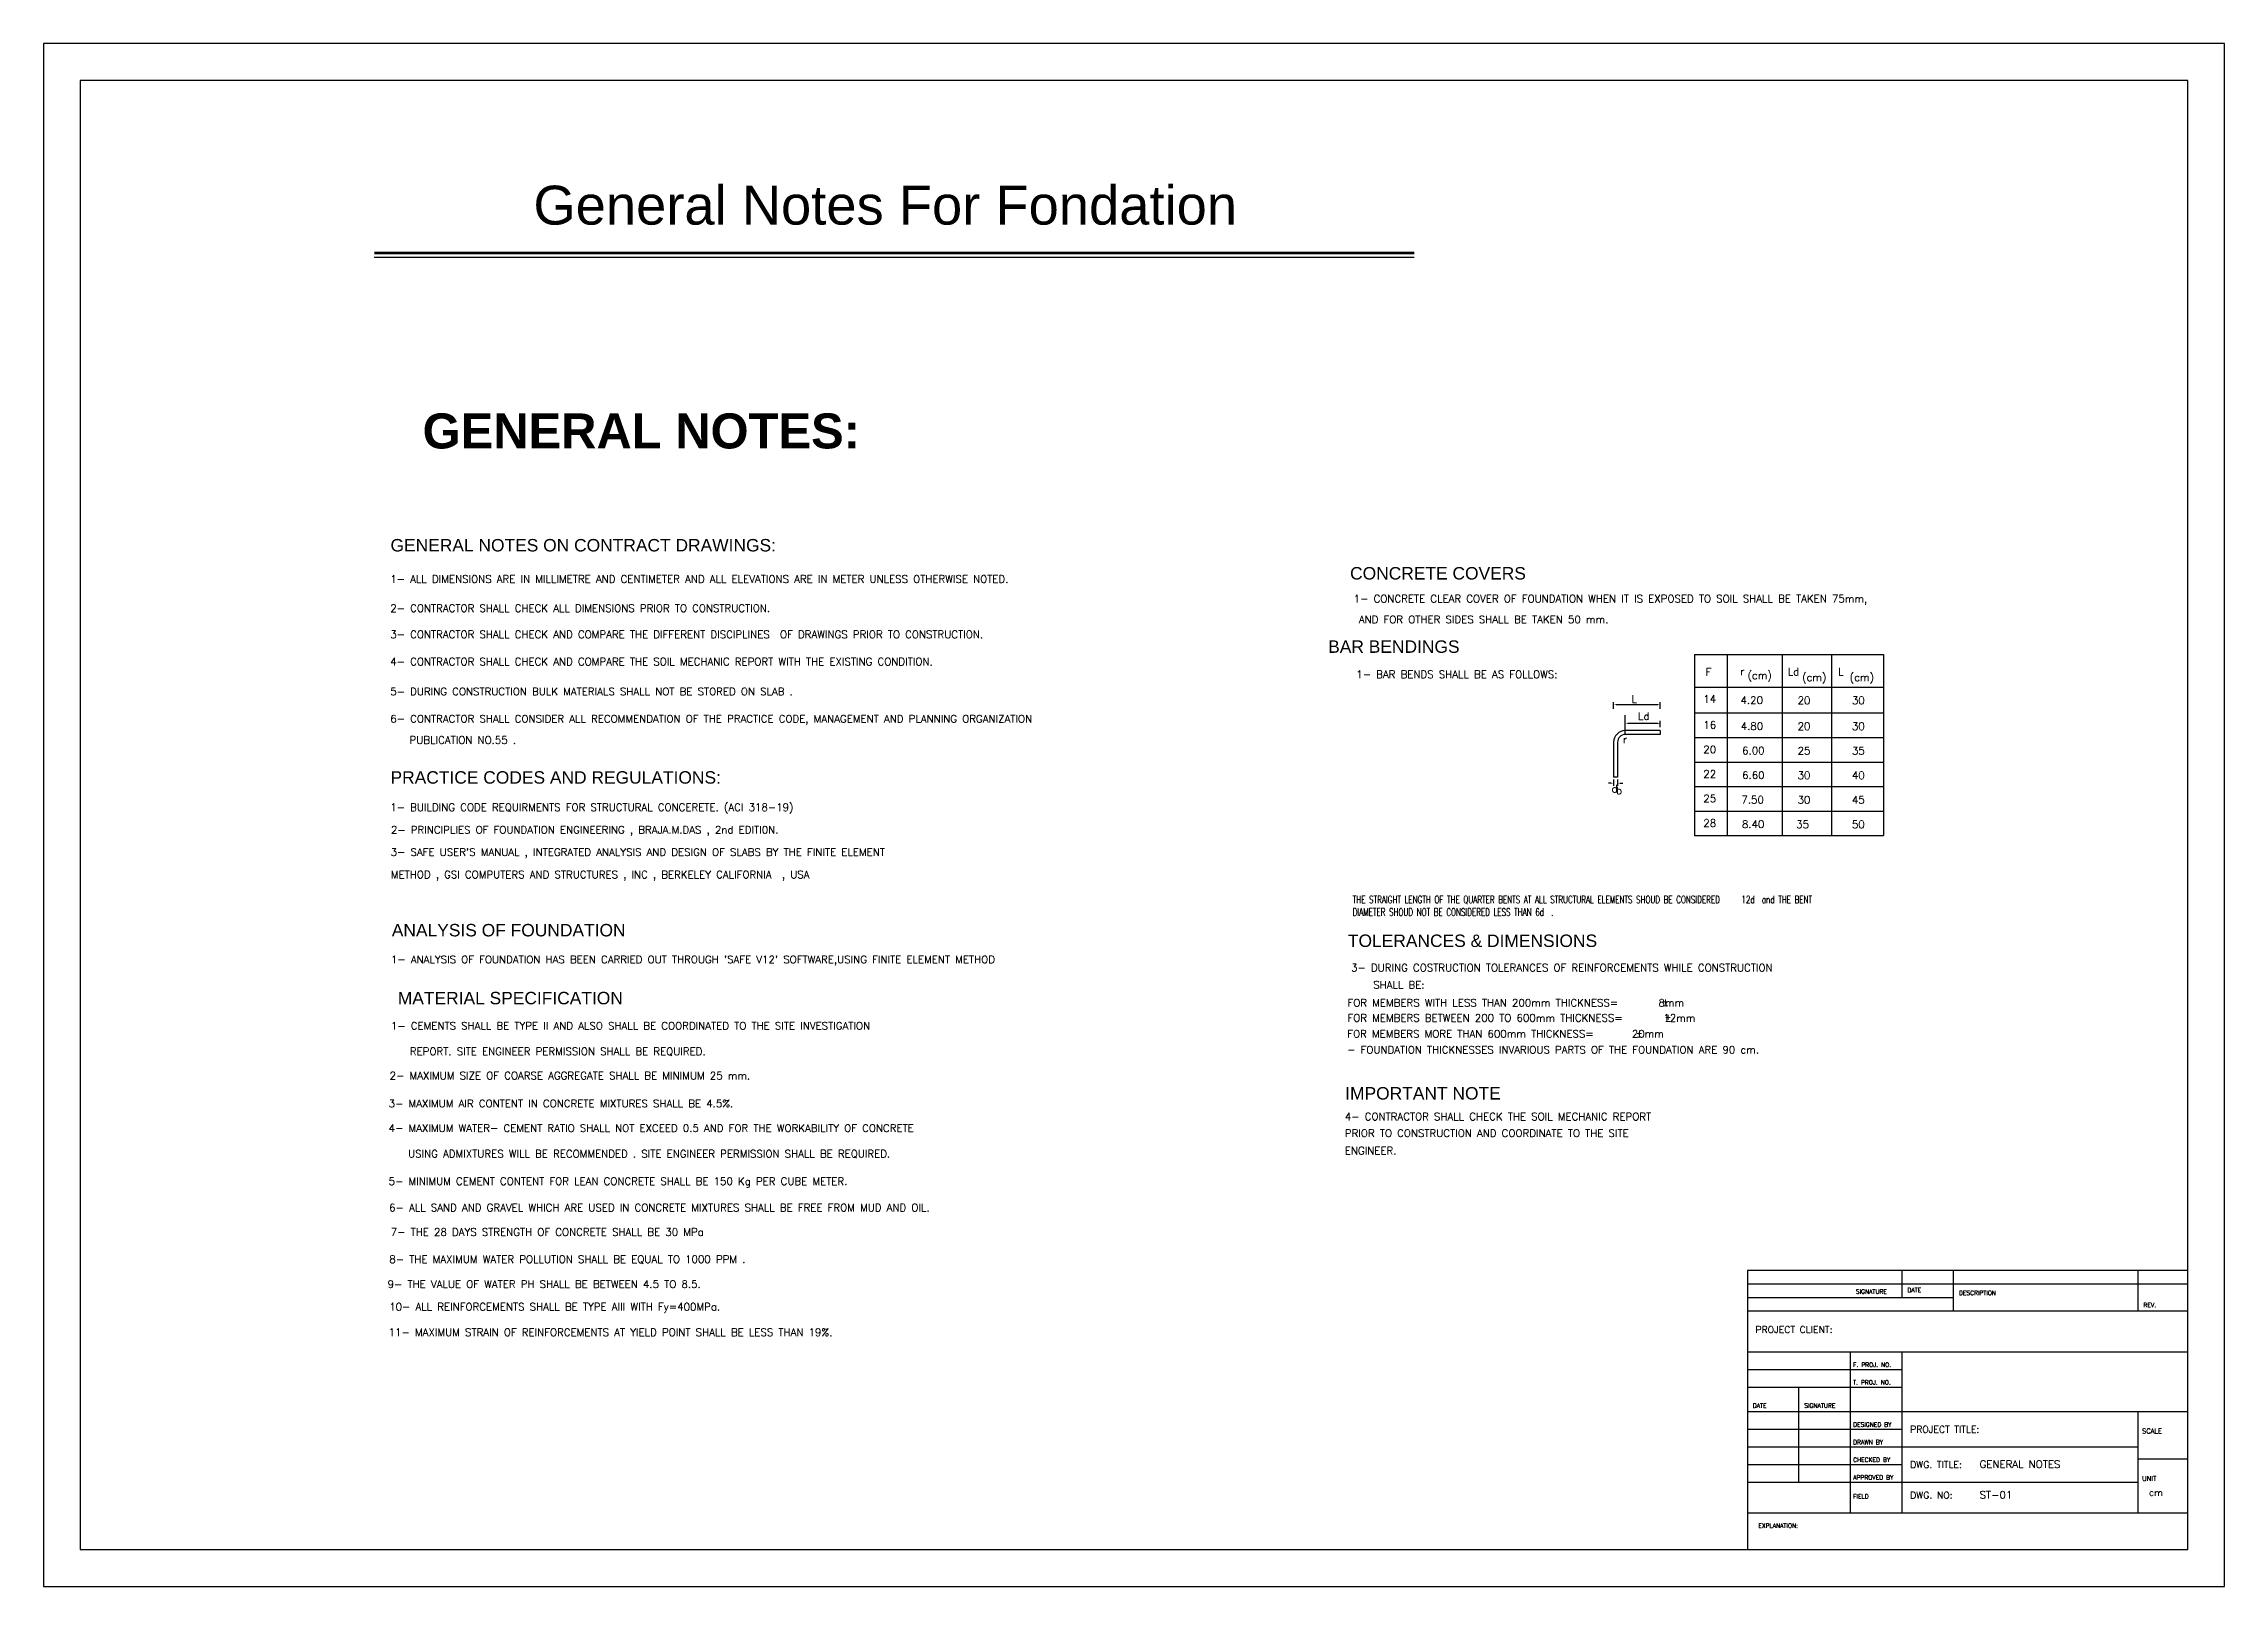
# Model space of a CAD drawing. Header units: inches. Extents: x 460503 to 460688, y 47570 to 48852.
# Drawn here: x 460506 to 460590.1, y 48792.1 to 48851.5 of the extents above; entities that cross this region are included whole.
import ezdxf
from ezdxf.enums import TextEntityAlignment as Align

# ---------------------------------------------------------------- set-up
doc = ezdxf.new("R2010")
doc.units = ezdxf.units.IN
doc.header["$MEASUREMENT"] = 0
for name, color, linetype in [('02', 4, 'Continuous'), ('1', 1, 'Continuous'), ('D_Titele', 7, 'Continuous'), ('DIM', 8, 'Continuous'), ('E10', 3, 'Continuous'), ('lateral brace', 5, 'Continuous'), ('Layer4', 118, 'Continuous')]:
    doc.layers.add(name, color=color, linetype=linetype)
doc.styles.add('ARIAL', font='arial.ttf')
doc.styles.add('E100', font='SIMPLEX.shx', dxfattribs={"width": 0.7})
doc.styles.add('Reinforcements_Style', font='romans.shx')
doc.styles.add('ROMANS', font='ROMANS', dxfattribs={"width": 0.8})
doc.dimstyles.new('Reinforcements_Dimension-1', dxfattribs={"dimtxt": 1e-06, "dimasz": 0.1, "dimexe": 0.1, "dimexo": 0, "dimgap": 0.05, "dimtad": 1, "dimtoh": 1, "dimdec": 0, "dimlfac": 100, "dimzin": 0, "dimdsep": 46, "dimtxsty": 'Reinforcements_Style', "dimcen": 0.09, "dimdle": 0.05, "dimadec": 0, "dimazin": 0, "dimtm": 1e-09, "dimtfac": 1, "dimtdec": 0, "dimtix": 1, "dimtofl": 0, "dimtmove": 2, "dimatfit": 3, "dimfxl": 1, "dimtolj": 1, "dimtzin": 0, "dimarcsym": 0})

# ---------------------------------------------------------------- blocks, each defined once
blk = doc.blocks.new('*D137')
at = {"layer": 'Defpoints', "color": 0, "transparency": 16777216}
for p in [(460567.042, 48825.33), (460567.042, 48825.18), (460568.392, 48825.18)]:
    blk.add_point(p, dxfattribs=at)
at = {"layer": 'E10', "color": 0, "lineweight": -2, "transparency": 16777216}
for p, q in [((460567.042, 48825.18), (460567.042, 48825.43)), ((460568.292, 48825.33), (460567.142, 48825.33)), ((460568.392, 48825.18), (460568.392, 48825.43))]:
    blk.add_line(p, q, dxfattribs=at)
at = {"layer": 'E10', "color": 0, "transparency": 16777216}
for points in [[(460567.142, 48825.347), (460567.142, 48825.314), (460567.042, 48825.33)], [(460568.292, 48825.347), (460568.292, 48825.314), (460568.392, 48825.33)]]:
    blk.add_solid(points, dxfattribs=at)
at = {"layer": 'E10', "color": 0, "transparency": 16777216, "insert": (460567.717, 48825.38), "char_height": 0.000001, "attachment_point": 5, "style": 'Reinforcements_Style'}
blk.add_mtext('\\A1;135', dxfattribs=at)
blk = doc.blocks.new('*D138')
at = {"layer": 'Defpoints', "color": 0, "transparency": 16777216}
for p in [(460566.592, 48823.168), (460566.592, 48823.025), (460566.742, 48823.168)]:
    blk.add_point(p, dxfattribs=at)
at = {"layer": 'E10', "color": 0, "lineweight": -2, "transparency": 16777216}
for p, q in [((460566.492, 48823.025), (460566.392, 48823.025)), ((460566.592, 48823.168), (460566.592, 48822.925)), ((460566.742, 48823.168), (460566.742, 48822.925)), ((460566.842, 48823.025), (460566.942, 48823.025))]:
    blk.add_line(p, q, dxfattribs=at)
at = {"layer": 'E10', "color": 0, "transparency": 16777216}
for points in [[(460566.492, 48823.041), (460566.492, 48823.008), (460566.592, 48823.025)], [(460566.842, 48823.041), (460566.842, 48823.008), (460566.742, 48823.025)]]:
    blk.add_solid(points, dxfattribs=at)
at = {"layer": 'E10', "color": 0, "transparency": 16777216, "insert": (460566.667, 48823.075), "char_height": 0.000001, "attachment_point": 5, "style": 'Reinforcements_Style'}
blk.add_mtext('\\A1;15', dxfattribs=at)
blk = doc.blocks.new('*D139')
at = {"layer": 'Defpoints', "color": 0, "transparency": 16777216}
for p in [(460566.592, 48826.046), (460566.592, 48825.896), (460568.392, 48825.896)]:
    blk.add_point(p, dxfattribs=at)
at = {"layer": 'E10', "color": 0, "lineweight": -2, "transparency": 16777216}
for p, q in [((460566.592, 48825.896), (460566.592, 48826.146)), ((460568.292, 48826.046), (460566.692, 48826.046)), ((460568.392, 48825.896), (460568.392, 48826.146))]:
    blk.add_line(p, q, dxfattribs=at)
at = {"layer": 'E10', "color": 0, "transparency": 16777216}
for points in [[(460566.692, 48826.062), (460566.692, 48826.029), (460566.592, 48826.046)], [(460568.292, 48826.062), (460568.292, 48826.029), (460568.392, 48826.046)]]:
    blk.add_solid(points, dxfattribs=at)
at = {"layer": 'E10', "color": 0, "transparency": 16777216, "insert": (460567.492, 48826.096), "char_height": 0.000001, "attachment_point": 5, "style": 'Reinforcements_Style'}
blk.add_mtext('\\A1;180', dxfattribs=at)

msp = doc.modelspace()

# ---------------------------------------------------------------- linework, layer by layer
at = {"layer": '1'}
for p, q in [((460571.74860333, 48804.2363127), (460571.74860333, 48793.48119519)), ((460571.74860333, 48804.2363127), (460571.74860333, 48794.89377874)), ((460588.72955203, 48804.2363127), (460571.74860333, 48804.2363127)), ((460577.71284497, 48803.18995452), (460577.71284497, 48804.2363127)), ((460579.70092552, 48802.66677543), (460579.70092552, 48804.2363127)), ((460586.81616116, 48802.66677543), (460586.81616116, 48804.2363127)), ((460588.72955203, 48803.71313361), (460571.74860333, 48803.71313361)), ((460579.70092552, 48803.18995452), (460571.74860333, 48803.18995452)), ((460588.72955203, 48802.66677543), (460571.74860333, 48802.66677543)), ((460588.72955203, 48801.09723816), (460571.74860333, 48801.09723816)), ((460575.72476443, 48794.89377874), (460575.72476443, 48801.09723816)), ((460577.71284497, 48794.89377874), (460577.71284497, 48801.09723816)), ((460577.71284497, 48800.41710534), (460571.74860333, 48800.41710534)), ((460577.71284497, 48799.73697252), (460571.74860333, 48799.73697252)), ((460573.73668388, 48796.07471888), (460573.73668388, 48799.73697252)), ((460577.71284497, 48798.79525016), (460571.74860333, 48798.79525016)), ((460588.72955203, 48798.79525016), (460577.71284497, 48798.79525016)), ((460586.81616116, 48794.89377874), (460586.81616116, 48798.79525016)), ((460577.71284497, 48798.11511734), (460571.74860333, 48798.11511734)), ((460586.81616116, 48797.43498452), (460571.74860333, 48797.43498452)), ((460577.71284497, 48796.7548517), (460571.74860333, 48796.7548517)), ((460588.72955203, 48796.96412334), (460586.81616116, 48796.96412334)), ((460577.71284497, 48796.07471888), (460571.74860333, 48796.07471888)), ((460586.81616116, 48796.07471888), (460577.71284497, 48796.07471888)), ((460571.74860333, 48794.89377874), (460588.72955203, 48794.89377874))]:
    msp.add_line(p, q, dxfattribs=at)
msp.add_lwpolyline([(460507.46120186, 48793.48119519), (460588.72955203, 48793.48119519), (460588.72955203, 48850.11419183), (460507.46120186, 48850.11419183)], close=True, dxfattribs=at)
at = {"layer": 'D_Titele', "color": 1}
msp.add_line((460518.79642689, 48843.29913627, 6.16138626), (460558.90442197, 48843.29913627, 6.16138626), dxfattribs=at)
at = {"layer": 'D_Titele', "color": 1, "const_width": 0.09955557, "elevation": 6.16138626}
msp.add_lwpolyline([(460518.79642689, 48843.45913627), (460558.90442197, 48843.45913627)], dxfattribs=at)
at = {"layer": 'DIM'}
msp.add_lwpolyline([(460506.04537694, 48792.06537028), (460590.14537694, 48792.06537028), (460590.14537694, 48851.53001674), (460506.04537694, 48851.53001674)], close=True, dxfattribs=at)
at = {"layer": 'E10', "color": 3}
for p, q in [((460569.71600946, 48827.97987176, -7.88657441), (460574.99513861, 48827.97987176, -7.88657441)), ((460569.71600946, 48827.97987176, -7.88657441), (460569.71600946, 48825.72987176, -14.99371822)), ((460570.96600946, 48827.97987176, -7.88657441), (460570.96600946, 48825.72987176, -14.99371822)), ((460573.09581529, 48827.97987176, -7.88657441), (460573.09581529, 48825.72987176, -14.99371822)), ((460574.99513861, 48827.97987176, -7.88657441), (460574.99513861, 48825.72987176, -14.99371822)), ((460574.99513861, 48827.97987176, -7.88657441), (460576.99967353, 48827.97987176, -7.88657441)), ((460576.99967353, 48827.97987176, -7.88657441), (460576.99967353, 48824.78518951, -7.88657441)), ((460569.71600946, 48826.72987176, -7.88657441), (460574.99513861, 48826.72987176, -7.88657441)), ((460574.99513861, 48826.72987176, -7.88657441), (460576.99967353, 48826.72987176, -7.88657441)), ((460567.04227565, 48824.90119656, -7.88657441), (460567.04227565, 48825.64330434, -7.88657441)), ((460569.71600946, 48825.72987176, -7.88657441), (460574.99513861, 48825.72987176, -7.88657441)), ((460569.71600946, 48825.72987176, -7.88657441), (460569.71600946, 48824.78518951, -7.88657441)), ((460570.96600946, 48825.72987176, -14.99371822), (460570.96600946, 48824.78518951, -7.88657441)), ((460573.0895384, 48825.72987176, -14.99371822), (460573.0895384, 48824.78518951, -7.88657441)), ((460574.99513861, 48825.72987176, -7.88657441), (460574.99513861, 48824.78518951, -7.88657441)), ((460574.99513861, 48825.72987176, -7.88657441), (460576.99967353, 48825.72987176, -7.88657441)), ((460566.59227565, 48824.60119656, -7.88657441), (460566.59227565, 48823.25119656, -7.88657441)), ((460566.74227565, 48824.60119656, -7.88657441), (460566.74227565, 48823.25119656, -7.88657441)), ((460568.39227565, 48825.05119656, -7.88657441), (460567.04227565, 48825.05119656, -7.88657441)), ((460568.39227565, 48824.90119656, -7.88657441), (460567.04227565, 48824.90119656, -7.88657441)), ((460568.39227565, 48825.05119656, -7.88657441), (460568.39227565, 48824.90119656, -7.88657441)), ((460569.71600946, 48824.78518951, -7.88657441), (460576.99967353, 48824.78518951, -7.88657441)), ((460569.71600946, 48824.78518951, -7.88657441), (460569.71600946, 48821.00518951, -7.88657441)), ((460570.96600946, 48824.78518951, -7.88657441), (460570.96600946, 48821.00518951, -7.88657441)), ((460573.09581529, 48824.78518951, -7.88657441), (460573.09581529, 48821.00518951, -7.88657441)), ((460574.99513861, 48824.78518951, -7.88657441), (460574.99513861, 48821.00518951, -7.88657441)), ((460576.99967353, 48824.78518951, -7.88657441), (460576.99967353, 48821.00518951, -7.88657441)), ((460569.71600946, 48823.84018951, -7.88657441), (460576.99967353, 48823.84018951, -7.88657441)), ((460569.71600946, 48823.84018951, -7.88657441), (460576.99967353, 48823.84018951, -7.88657441)), ((460566.74227565, 48823.25119656, -7.88657441), (460566.59227565, 48823.25119656, -7.88657441)), ((460569.71600946, 48822.89518951, -7.88657441), (460576.99967353, 48822.89518951, -7.88657441)), ((460569.71600946, 48821.95018951, -7.88657441), (460576.99967353, 48821.95018951, -7.88657441)), ((460569.71600946, 48821.00518951, -7.88657441), (460576.99967353, 48821.00518951, -7.88657441))]:
    msp.add_line(p, q, dxfattribs=at)
for radius in [0.45, 0.3]:
    msp.add_arc((460567.04227565, 48824.60119656, -7.88657441), radius, 90, 180, dxfattribs=at)
at = {"layer": 'lateral brace'}
msp.add_lwpolyline([(460506.04537694, 48792.06537028), (460590.14537694, 48792.06537028), (460590.14537694, 48851.53001674), (460506.04537694, 48851.53001674)], close=True, dxfattribs=at)
at = {"layer": 'Layer4'}
msp.add_lwpolyline([(460590.14537694, 48851.53001674), (460506.04537694, 48851.53001674), (460506.04537694, 48792.06537028), (460590.14537694, 48792.06537028)], close=True, dxfattribs=at)

# ---------------------------------------------------------------- texts
at = {"color": 3, "style": 'ARIAL'}
for s, p in [('GENERAL NOTES ON CONTRACT DRAWINGS: ', (460519.42363256, 48831.95622729, -7.88657441)), ('CONCRETE COVERS  ', (460556.42851048, 48830.8747887, -7.88657441)), ('  BAR BENDINGS', (460555.21136845, 48828.04836935, -7.88657441)), ('PRACTICE CODES AND REGULATIONS:', (460519.42363256, 48823.00538848, -7.88657441)), ('ANALYSIS OF FOUNDATION', (460519.47321862, 48817.11838256, -7.88657441)), ('TOLERANCES & DIMENSIONS ', (460556.34399529, 48816.70992657, -7.88657441)), ('MATERIAL SPECIFICATION', (460519.70422137, 48814.50065038, -7.88657441)), ('IMPORTANT NOTE', (460556.24125841, 48810.83010492, -7.88657441))]:
    msp.add_text(s, height=0.48, dxfattribs=at).set_placement(p)
at = {"layer": '02', "style": 'ARIAL'}
msp.add_text('General Notes For Fondation', height=1.5, dxfattribs=at).set_placement((460538.5016843, 48844.55400606, -7.88657441), align=Align.CENTER)
at = {"layer": '02', "insert": (460529.09412551, 48839.77714575, -7.88657441), "char_height": 1.5, "width": 45.1897040947, "attachment_point": 2, "style": 'ARIAL'}
msp.add_mtext('\\pt4.15702,27.0705;{\\fArial|b1|i0|c0|p34;\\C7;\\P\\H0.9x;\\C4;GENERAL NOTES:}', dxfattribs=at)
at = {"layer": '1', "style": 'ROMANS'}
for s, height, p in [('SIGNATURE', 0.167417309, (460575.93403606, 48803.34690825)), ('DATE', 0.167417309, (460577.92211661, 48803.39922616)), ('DESCRIPTION', 0.1674173092, (460579.91019716, 48803.29459034)), ('REV.', 0.167417309, (460587.0254328, 48802.82372916)), ('PROJECT CLIENT:', 0.2615895456, (460572.06251079, 48801.83242673)), ('T. PROJ. NO.', 0.1674173092, (460575.82940024, 48799.84160834)), ('F. PROJ. NO.', 0.1674173092, (460575.82940024, 48800.52174116)), ('DATE', 0.167417309, (460571.95787497, 48798.95220388)), ('SIGNATURE', 0.167417309, (460573.94595552, 48798.95220388)), ('DESIGNED BY', 0.1674173092, (460575.82940024, 48798.21975316)), ('PROJECT TITLE:', 0.2615895456, (460578.02675243, 48797.98810975)), ('DRAWN BY', 0.167417309, (460575.82940024, 48797.53962034)), ('SCALE', 0.188344473, (460586.97311489, 48797.95816361)), ('CHECKED BY', 0.167417309, (460575.82940024, 48796.85948752)), ('DWG. TITLE:', 0.2615895456, (460578.02675243, 48796.62784411)), ('APPROVED BY', 0.1674173092, (460575.82940024, 48796.1793547)), ('DWG. NO:', 0.261589546, (460578.02675243, 48795.44690397)), ('UNIT', 0.188344473, (460586.97311489, 48796.12703679)), ('cm', 0.261589546, (460587.23470443, 48795.55153979)), ('FIELD', 0.167417309, (460575.82940024, 48795.44690397)), ('EXPLANATION:', 0.1674173092, (460572.17270318, 48794.3181649))]:
    msp.add_text(s, height=height, dxfattribs=at).set_placement(p)
at = {"layer": 'E10', "color": 3, "style": 'E100'}
for s, p in [('1- ALL DIMENSIONS ARE IN MILLIMETRE AND CENTIMETER AND ALL ELEVATIONS ARE IN METER UNLESS OTHERWISE NOTED.', (460519.41372903, 48830.74908875, -7.88657441)), ('1- CONCRETE CLEAR COVER OF FOUNDATION WHEN IT IS EXPOSED TO SOIL SHALL BE TAKEN 75mm,', (460556.56781758, 48829.99082978, -7.88657441)), ('2- CONTRACTOR SHALL CHECK ALL DIMENSIONS PRIOR TO CONSTRUCTION.', (460519.41372903, 48829.62222672, -7.88657441)), (' AND FOR OTHER SIDES SHALL BE TAKEN 50 mm.', (460556.56781758, 48829.19210824, -7.88657441)), ('3- CONTRACTOR SHALL CHECK AND COMPARE THE DIFFERENT DISCIPLINES  OF DRAWINGS PRIOR TO CONSTRUCTION.', (460519.41372903, 48828.61555087, -7.88657441)), ('4- CONTRACTOR SHALL CHECK AND COMPARE THE SOIL MECHANIC REPORT WITH THE EXISTING CONDITION.', (460519.41372903, 48827.56557227, -7.88657441)), ('1- BAR BENDS SHALL BE AS FOLLOWS:', (460556.66833716, 48827.07523697, -7.88657441)), ('F ', (460570.13736343, 48827.16359419, -7.88657441)), ('r ', (460571.47680712, 48827.19377456, -7.88657441)), ('(cm)', (460571.75502533, 48827.0339811, -2.9574654)), ('Ld ', (460573.30585383, 48827.17532572, -7.88657441)), ('(cm)', (460573.85978196, 48826.96123389, -12.81568341)), ('L', (460575.24787369, 48827.17532572, -7.88657441)), ('(cm)', (460575.696836, 48826.96123389, -12.81568341)), ('5- DURING CONSTRUCTION BULK MATERIALS SHALL NOT BE STORED ON SLAB .', (460519.41372903, 48826.41316049, -7.88657441)), ('L', (460567.27939967, 48826.12414307, -7.88657441)), ('14', (460570.05186563, 48826.12338793, -7.88657441)), ('4.20', (460571.485584, 48826.07839459, -7.88657441)), ('20', (460573.68634769, 48826.0720002, -7.88657441)), ('30', (460575.78182632, 48826.0720002, -7.88657441)), ('6- CONTRACTOR SHALL CONSIDER ALL RECOMMENDATION OF THE PRACTICE CODE, MANAGEMENT AND PLANNING ORGANIZATION ', (460519.41372903, 48825.3619903, -7.88657441)), ('Ld', (460567.53152608, 48825.46062832, -7.88657441)), ('16', (460570.05186563, 48825.12338793, -14.99371822)), ('4.80', (460571.49274, 48825.07839459, -14.99371822)), ('20', (460573.68634769, 48825.0720002, -14.99371822)), ('30', (460575.78182632, 48825.0720002, -14.99371822)), (' PUBLICATION NO.55 . ', (460519.95854081, 48824.54322269, -7.88657441)), ('r', (460566.95384742, 48824.56175494, -17.58706093)), ('20', (460570.05186563, 48824.17870568, -7.88657441)), ('6.00', (460571.54759804, 48824.13371234, -7.88657441)), ('25', (460573.68634769, 48824.12731794, -7.88657441)), ('35', (460575.78182632, 48824.12731794, -7.88657441)), ('22', (460570.05186563, 48823.23370568, -7.88657441)), ('6.60', (460571.54759804, 48823.18871234, -7.88657441)), ('30', (460573.68634769, 48823.18231794, -7.88657441)), ('40', (460575.78182632, 48823.18231794, -7.88657441)), ('d', (460566.51327129, 48822.66599356, -7.88657441)), ('b', (460566.68579545, 48822.59961792, -7.88657441)), ('25', (460570.05186563, 48822.28870568, -7.88657441)), ('1- BUILDING CODE REQUIRMENTS FOR STRUCTURAL CONCERETE. (ACI 318-19)', (460519.41372903, 48821.95084872, -7.88657441)), ('7.50', (460571.519603, 48822.24371234, -7.88657441)), ('30', (460573.68634769, 48822.23731794, -7.88657441)), ('45', (460575.78182632, 48822.23731794, -7.88657441)), ('2- PRINCIPLIES OF FOUNDATION ENGINEERING , BRAJA.M.DAS , 2nd EDITI0N.', (460519.43896057, 48821.08185968, -7.88657441)), ('28', (460570.05186563, 48821.34370568, -7.88657441)), ('8.40', (460571.54059928, 48821.29871234, -7.88657441)), ('35', (460573.63052321, 48821.29231794, -7.88657441)), ('50', (460575.78182632, 48821.29231794, -7.88657441)), ("3- SAFE USER'S MANUAL , INTEGRATED ANALYSIS AND DESIGN OF SLABS BY THE FINITE ELEMENT", (460519.42733693, 48820.2239996, -7.88657441)), ('METHOD , GSI COMPUTERS AND STRUCTURES , INC , BERKELEY CALIFORNIA  , USA', (460519.43642426, 48819.35569961, -7.88657441)), ("1- ANALYSIS OF FOUNDATION HAS BEEN CARRIED OUT THROUGH 'SAFE V12' SOFTWARE,USING FINITE ELEMENT METHOD", (460519.4394494, 48816.08585801, -7.88657441)), ('3- DURING COSTRUCTION TOLERANCES OF REINFORCEMENTS WHILE CONSTRUCTION', (460556.46732656, 48815.76750311, -7.88657441)), ('SHALL BE:', (460557.32209017, 48815.10427688, -7.88657441)), ('FOR MEMBERS WITH LESS THAN 200mm THICKNESS=   8mm', (460556.32750623, 48814.41654824, -7.88657441)), ('%%P', (460568.46193184, 48814.44011701, -7.88657441)), ('1- CEMENTS SHALL BE TYPE II AND ALSO SHALL BE COORDINATED TO THE SITE INVESTIGATION ', (460519.43782268, 48813.52660304, -7.88657441)), ('FOR MEMBERS MORE THAN 600mm THICKNESS=   20mm', (460556.32113928, 48813.21812442, -7.88657441)), ('FOR MEMBERS BETWEEN 200 TO 600mm THICKNESS=   12mm', (460556.32749389, 48813.83131038, -7.88657441)), ('%%P', (460567.44894966, 48813.23042779, -7.88657441)), ('%%P', (460568.55327679, 48813.84226724, -7.88657441)), ('REPORT. SITE ENGINEER PERMISSION SHALL BE REQUIRED.', (460520.17004648, 48812.5420613, -7.88657441)), ('- FOUNDATION THICKNESSES INVARIOUS PARTS OF THE FOUNDATION ARE 90 cm.', (460556.31478468, 48812.60493847, -7.88657441)), ('2- MAXIMUM SIZE OF COARSE AGGREGATE SHALL BE MINIMUM 25 mm.', (460519.39061312, 48811.60715165, -7.88657441)), ('3- MAXIMUM AIR CONTENT IN CONCRETE MIXTURES SHALL BE 4.5%.', (460519.3523238, 48810.53155705, -7.88657441)), ('4- CONTRACTOR SHALL CHECK THE SOIL MECHANIC REPORT', (460556.2261124, 48810.02806728, -7.88657441)), ('4- MAXIMUM WATER- CEMENT RATIO SHALL NOT EXCEED 0.5 AND FOR THE WORKABILITY OF CONCRETE', (460519.3523238, 48809.5840219, -7.88657441)), ('PRIOR TO CONSTRUCTION AND COORDINATE TO THE SITE', (460556.2261124, 48809.38853529, -7.88657441)), ('USING ADMIXTURES WILL BE RECOMMENDED . SITE ENGINEER PERMISSION SHALL BE REQUIRED.', (460520.10045032, 48808.59661454, -7.88657441)), ('ENGINEER.  ', (460556.2261124, 48808.71533625, -7.88657441)), ('5- MINIMUM CEMENT CONTENT FOR LEAN CONCRETE SHALL BE 150 Kg PER CUBE METER.', (460519.3523238, 48807.53528643, -7.88657441)), ('6- ALL SAND AND GRAVEL WHICH ARE USED IN CONCRETE MIXTURES SHALL BE FREE FROM MUD AND OIL.', (460519.37060513, 48806.51885692, -7.88657441)), ('7- THE 28 DAYS STRENGTH OF CONCRETE SHALL BE 30 MPa ', (460519.43161746, 48805.57918596, -7.88657441)), ('8- THE MAXIMUM WATER POLLUTION SHALL BE EQUAL TO 1000 PPM .', (460519.37838129, 48804.52937541, -7.88657441)), ('9- THE VALUE OF WATER PH SHALL BE BETWEEN 4.5 TO 8.5.', (460519.31181542, 48803.57003427, -7.88657441)), ('10- ALL REINFORCEMENTS SHALL BE TYPE AIII WITH Fy=400MPa.', (460519.37060513, 48802.6996872, -7.88657441)), ('11- MAXIMUM STRAIN OF REINFORCEMENTS AT YIELD POINT SHALL BE LESS THAN 19%%%.', (460519.3523238, 48801.71379907, -7.88657441)), ('GENERAL NOTES', (460580.70460128, 48796.62784411)), ('ST-01', (460580.70460128, 48795.44690397))]:
    msp.add_text(s, height=0.28865, dxfattribs=at).set_placement(p)
at = {"layer": 'E10', "color": 3, "insert": (460556.52934766, 48818.68189714), "char_height": 0.28865, "width": 20.275, "attachment_point": 1, "style": 'E100'}
msp.add_mtext('THE STRAIGHT LENGTH OF THE QUARTER BENTS AT ALL STRUCTURAL ELEMENTS SHOUD BE CONSIDERED      12d  and THE BENT DIAMETER SHOUD NOT BE CONSIDERED LESS THAN 6d  .', dxfattribs=at)

# ---------------------------------------------------------------- dimensions: what is measured, and where the dimension line sits
at = {"layer": 'E10', "color": 3}
for p1, p2, distance, picture, middle in [((460568.39227565, 48825.89582699, -7.88657441), (460566.59227565, 48825.89582699, -7.88657441), -0.14975262, '*D139', (460567.49227565, 48826.09558011, -7.88657441)), ((460568.39227565, 48825.1804892, -7.88657441), (460567.04227565, 48825.1804892, -7.88657441), -0.14975262, '*D137', (460567.71727565, 48825.38024233, -7.88657441)), ((460566.74227565, 48823.16825588, -7.88657441), (460566.59227565, 48823.16825588, -7.88657441), 0.14348114, '*D138', (460566.66727565, 48823.07477524, -7.88657441))]:
    dim = msp.add_aligned_dim(p1=p1, p2=p2, distance=distance, dimstyle='Reinforcements_Dimension-1', dxfattribs=at)
    dim.commit()
    dim.dimension.update_dxf_attribs({"geometry": picture, "text_midpoint": middle})

doc.saveas('drawing.dxf')
